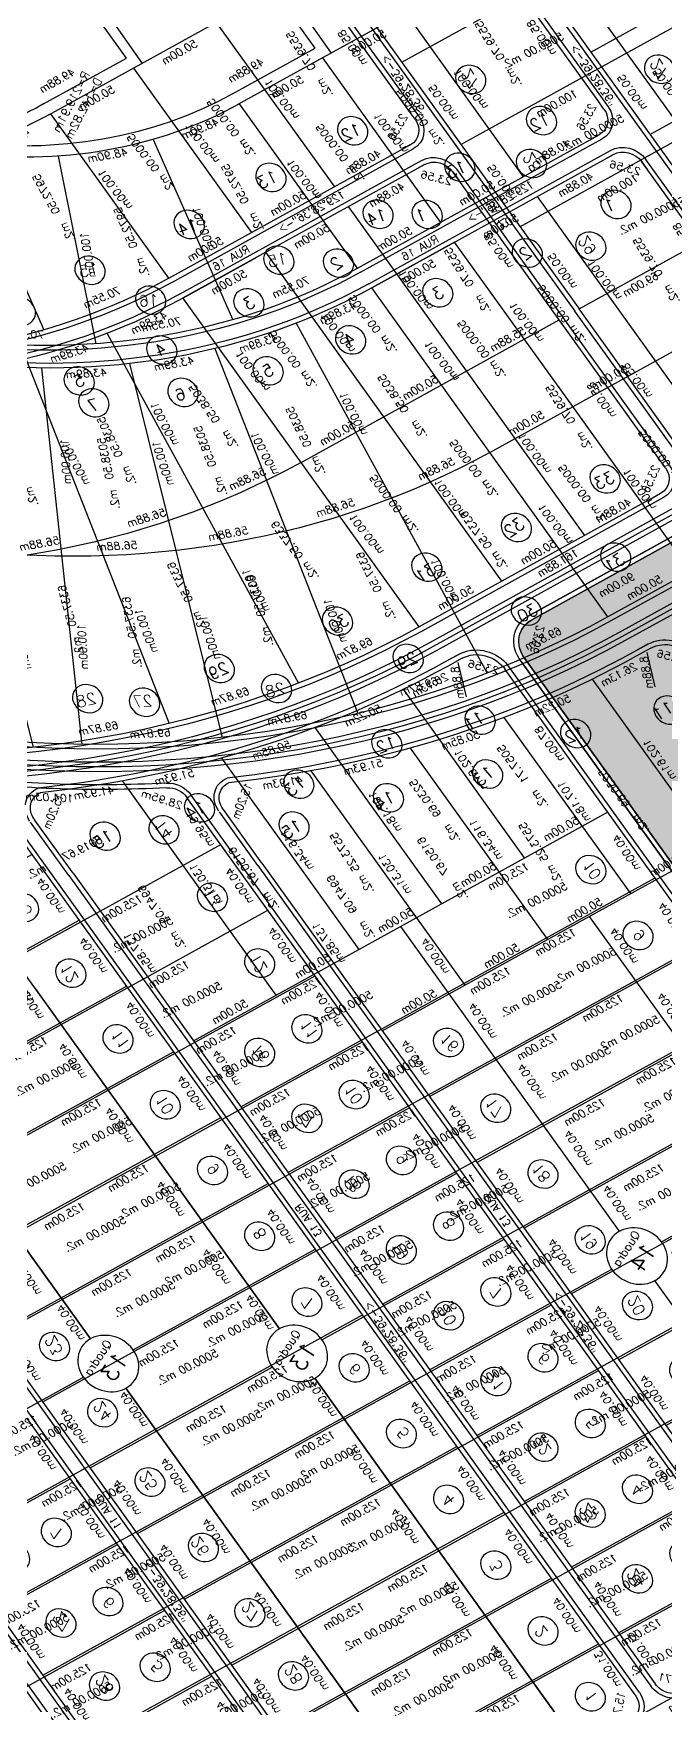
# Model space of a CAD drawing. Extents: x -23785941 to 8798891, y -8418521 to 21897894.
# Drawn here: x 3097321 to 3180774, y 4355042 to 4575804 of the extents above; entities that cross this region are included whole.
import ezdxf
from ezdxf.enums import TextEntityAlignment as Align

# ---------------------------------------------------------------- set-up
doc = ezdxf.new("R2010")
doc.units = 0
doc.header["$MEASUREMENT"] = 0
doc.header["$PDMODE"] = 34
doc.header["$PDSIZE"] = 1
doc.layers.get('0').update_dxf_attribs({"linetype": 'CONTINUOUS'})
for name, color, linetype in [('CALCADA', 3, 'CONTINUOUS'), ('REG60_100', 2, 'CONTINUOUS'), ('RUA', 1, 'CONTINUOUS'), ('VEGE', 102, 'CONTINUOUS')]:
    doc.layers.add(name, color=color, linetype=linetype)
doc.styles.add('1_5MM', font='romans.shx', dxfattribs={"height": 6})
doc.styles.add('1MM', font='romans.shx', dxfattribs={"height": 4})
doc.styles.add('2MM', font='romans.shx', dxfattribs={"height": 8})

# ---------------------------------------------------------------- blocks, each defined once
blk = doc.blocks.new('A$C3D774E76')
at = {"layer": 'VEGE'}
h = blk.add_hatch(dxfattribs=at)
h.set_pattern_fill('GRASS', color=256, scale=5, angle=69.49536, style=0)
h.set_pattern_definition([(159.495356, (-17588.3454, 15679.0388), (-4.5499744, -2.07309746), [0.9375, -6.1335678]), (114.495356, (-17588.3454, 15679.039), (-4.5499744, -2.0730975), [0.9375, -4.0625]), (204.495356, (-17588.3454, 15679.039), (2.0730975, -4.5499744), [0.9375, -4.0625])])
h.paths.add_polyline_path([(-22745.3, -2796.22, 0.414409), (-22765.79, -2790.74), (-22765.79, -2790.74), (-22848.05, -2838.27, 0.414214), (-22851.7, -2851.93), (-22849.2, -2856.26), (-22849.2, -2856.26), (-22626.83, -3241.13), (-22535.37, -3159.56)])
for p, q in [((-23032.07, -2343.17), (-22937.63, -2501.98)), ((-22936.12, -2494.18), (-23024.85, -2340.61)), ((-22818.19, -2408.9), (-22736.45, -2466.5)), ((-22052.45, -2947.96), (-22348.12, -2436.24)), ((-22850.45, -2445.52), (-22783, -2519.34)), ((-22710.83, -2448.79), (-22537.96, -2549.45)), ((-23024.8, -2552.34), (-22888.63, -2473.67)), ((-22892.83, -2469.16), (-22936.12, -2494.18)), ((-22839.8, -2560.94), (-22889.83, -2474.36)), ((-22303.76, -2762.86), (-22473.4, -2469.26)), ((-22735.32, -2485.18), (-22576.94, -2607.39)), ((-22933.12, -2499.37), (-22883.09, -2585.96)), ((-22764.31, -2518.1), (-22623.13, -2659.76)), ((-22976.41, -2524.39), (-22926.39, -2610.97)), ((-22288.08, -2540.14), (-22396.32, -2602.67)), ((-22982.27, -2625.94), (-23024.8, -2552.34)), ((-22797.32, -2546.98), (-22675.65, -2705.76)), ((-22839.8, -2560.94), (-22966.11, -2633.92)), ((-23029.19, -2568.74), (-22929.13, -2741.91)), ((-22416.33, -2568.04), (-22524.56, -2630.57)), ((-22833.8, -2571.33), (-22960.11, -2644.32)), ((-22877.09, -2596.35), (-22833.79, -2571.34)), ((-22833.79, -2571.34), (-22871.89, -2593.35)), ((-22783.77, -2657.92), (-22833.8, -2571.33)), ((-22268.07, -2574.77), (-22376.3, -2637.31)), ((-22407.32, -2583.62), (-22303.76, -2762.86)), ((-22827.06, -2682.93), (-22877.09, -2596.35)), ((-22396.32, -2602.67), (-22504.55, -2665.21)), ((-22042.06, -2941.96), (-22239.76, -2599.79)), ((-22268.92, -3073.03), (-22538.88, -2605.79)), ((-22248.06, -2609.41), (-22356.29, -2671.94)), ((-23004.17, -2612.03), (-23177.34, -2712.08)), ((-23115.77, -2618.76), (-23015.72, -2791.94)), ((-22979.77, -2630.27), (-22982.27, -2625.94)), ((-22870.35, -2707.95), (-22920.38, -2621.36)), ((-22542.43, -2623.63), (-22542.2, -2624.02)), ((-22525.95, -2652.16), (-22542.2, -2624.02)), ((-22966.11, -2633.92), (-22961.78, -2631.42)), ((-22960.11, -2644.32), (-22955.78, -2641.81)), ((-22376.3, -2637.31), (-22484.54, -2699.84)), ((-22228.05, -2644.04), (-22336.28, -2706.58)), ((-22069.4, -2644.77), (-22177.64, -2707.31)), ((-22979.16, -2655.32), (-23152.33, -2755.38)), ((-22918.74, -2735.9), (-22963.76, -2657.98)), ((-22963.76, -2657.98), (-22961.26, -2662.31)), ((-22783.77, -2657.92), (-22918.74, -2735.9)), ((-22733.74, -2744.51), (-22783.77, -2657.92)), ((-22518.21, -2765.5), (-22583.4, -2652.67)), ((-22525.95, -2652.16), (-22279.31, -3079.03)), ((-22356.29, -2671.94), (-22464.53, -2734.48)), ((-22777.03, -2769.52), (-22827.06, -2682.93)), ((-22208.04, -2678.68), (-22316.27, -2741.21)), ((-22561.5, -2790.51), (-22619.7, -2689.78)), ((-22062.38, -2686.91), (-22157.62, -2741.94)), ((-22954.14, -2698.61), (-23127.32, -2798.67)), ((-22336.28, -2706.58), (-22444.51, -2769.11)), ((-22820.33, -2794.53), (-22870.35, -2707.95)), ((-22188.03, -2713.31), (-22283.27, -2768.34)), ((-22029.38, -2714.04), (-22137.61, -2776.58)), ((-22604.8, -2815.52), (-22658.41, -2722.72)), ((-22873.71, -2813.83), (-22918.74, -2735.9)), ((-22929.13, -2741.91), (-23102.3, -2841.96)), ((-22884.1, -2819.84), (-22929.13, -2741.91)), ((-22474.92, -2740.48), (-22583.15, -2803.02)), ((-22316.27, -2741.21), (-22424.5, -2803.75)), ((-22648.09, -2840.54), (-22699.42, -2751.7)), ((-22168.02, -2747.95), (-22276.25, -2810.48)), ((-22009.37, -2748.68), (-22117.6, -2811.21)), ((-22729.39, -2769.71), (-22721.73, -2765.29)), ((-22729.39, -2769.71), (-22729.39, -2769.71)), ((-22711.64, -2780.12), (-22726.3, -2769.05)), ((-22454.9, -2775.12), (-22563.14, -2837.65)), ((-22309.25, -2783.35), (-22404.49, -2838.38)), ((-22148, -2782.58), (-22256.24, -2845.12)), ((-22848.05, -2838.27), (-22765.79, -2790.74)), ((-22848.05, -2838.27), (-22765.79, -2790.74)), ((-22734.79, -2790.42), (-22495.77, -3204.1)), ((-22155.68, -3019.15), (-22288.75, -2788.83)), ((-22288.75, -2788.83), (-22155.68, -3019.15)), ((-22745.32, -2796.19), (-22745.3, -2796.23)), ((-22506.16, -3210.11), (-22745.3, -2796.23)), ((-22506.16, -3210.11), (-22745.3, -2796.23)), ((-22583.15, -2803.02), (-22691.38, -2865.55)), ((-22583.15, -2803.02), (-22490.6, -2963.2)), ((-22873.71, -2813.83), (-22876.22, -2809.5)), ((-22434.89, -2809.75), (-22543.13, -2872.29)), ((-22276.25, -2810.48), (-22384.48, -2873.02)), ((-22860.05, -2817.49), (-22855.72, -2814.99)), ((-22127.99, -2817.21), (-22236.23, -2879.75)), ((-22563.14, -2837.65), (-22671.37, -2900.19)), ((-22414.88, -2844.38), (-22523.12, -2906.92)), ((-22256.24, -2845.12), (-22364.47, -2907.65)), ((-22107.98, -2851.85), (-22216.21, -2914.38)), ((-22543.13, -2872.29), (-22651.36, -2934.82)), ((-22394.87, -2879.02), (-22503.1, -2941.55)), ((-22236.23, -2879.75), (-22344.46, -2942.29)), ((-22087.97, -2886.48), (-22196.2, -2949.02)), ((-22523.12, -2906.92), (-22631.35, -2969.46)), ((-22374.86, -2913.65), (-22470.1, -2968.69)), ((-22216.21, -2914.38), (-22324.45, -2976.92)), ((-22503.1, -2941.55), (-22611.34, -3004.09)), ((-22354.85, -2948.29), (-22463.08, -3010.82)), ((-22196.2, -2949.02), (-22304.44, -3011.55)), ((-22496.08, -2983.69), (-22591.33, -3038.72)), ((-22496.08, -2983.69), (-22591.33, -3038.72)), ((-22334.84, -2982.92), (-22443.07, -3045.46)), ((-22176.19, -2983.65), (-22284.42, -3046.19)), ((-22475.59, -2989.18), (-22382.54, -3150.23)), ((-22314.83, -3017.56), (-22423.06, -3080.09)), ((-22294.81, -3052.19), (-22403.05, -3114.73))]:
    blk.add_line(p, q)
at = {"color": 0}
blk.add_line((-22860.05, -2817.49), (-22733.74, -2744.51), dxfattribs=at)
at = {"color": 100}
for p, q in [((-22861.79, -2829.47), (-22728.99, -2752.74)), ((-22860.54, -2831.63), (-22727.74, -2754.9)), ((-22859.29, -2833.8), (-22726.48, -2757.07)), ((-22730.77, -2767.63), (-22722.98, -2763.13)), ((-22847.14, -2834.86), (-22766.75, -2788.41))]:
    blk.add_line(p, q, dxfattribs=at)
at = {"color": 3}
for p, q in [((-22767.03, -2788.57), (-22849.3, -2836.1)), ((-22765.78, -2790.74), (-22848.05, -2838.27)), ((-22765.79, -2790.74), (-22765.79, -2790.74)), ((-22764.87, -2787.33), (-22764.87, -2787.33)), ((-22504, -3208.86), (-22743.14, -2794.97)), ((-22745.32, -2796.19), (-22745.3, -2796.23)), ((-22745.32, -2796.19), (-22506.16, -3210.11)), ((-22506.16, -3210.11), (-22745.3, -2796.22))]:
    blk.add_line(p, q, dxfattribs=at)
for centre in [(-22733.05, -2427.29), (-22771.65, -2480.14), (-22707.2, -2478.76), (-22734.94, -2514.32), (-22823.68, -2525.72), (-22767.07, -2545.68), (-22871.2, -2557.67), (-22574.38, -2566.71), (-22803.11, -2573.88), (-22914.87, -2581.96), (-22848.2, -2600.4), (-22958.34, -2606.32), (-22517.25, -2603.25), (-22614.6, -2619.71), (-22890.28, -2629.61), (-22496.74, -2638.75), (-23013.3, -2645.06), (-22936.47, -2656.5), (-22552.11, -2657.62), (-22662.74, -2668.9), (-22476.73, -2673.39), (-22238, -2671.31), (-22987.8, -2689.48), (-22589.88, -2691.42), (-22217.99, -2706.38), (-22715.82, -2708.58), (-22456.71, -2708.02), (-22147.95, -2713.26), (-22626.65, -2728.28), (-22962.7, -2733.03), (-22764.76, -2734.57), (-22436.7, -2742.66), (-22196.26, -2741.87), (-22127.46, -2750.5), (-22668.7, -2756.7), (-22806.84, -2763.78), (-22486.06, -2771.17), (-22416.69, -2777.29), (-22177.97, -2779.07), (-22107.45, -2785.14), (-22853.03, -2790.67), (-22703.84, -2791.09), (-22466.05, -2805.81), (-22396.68, -2811.92), (-22157.96, -2813.28), (-22446.03, -2840.44), (-22376.67, -2846.56), (-22138.37, -2845.77), (-22659.23, -2871.23), (-22426.02, -2875.08), (-22356.66, -2881.19), (-22639.22, -2905.86), (-22406.01, -2909.71), (-22336.65, -2915.83), (-22386, -2944.34), (-22316.63, -2950.46), (-22365.99, -2978.98), (-22296.62, -2985.1), (-22345.98, -3013.61), (-22276.61, -3019.73), (-22325.97, -3048.25), (-22256.6, -3054.37)]:
    blk.add_circle(centre, 7.5)
at = {"color": 5}
for centre in [(-22296.26, -2775.85), (-22482.91, -2976.51)]:
    blk.add_circle(centre, 15, dxfattribs=at)
for centre, radius, start, end in [((-23002.85, -2278.75), 219.92, 300.01865, 337.22869), ((-23002.85, -2278.75), 225.92, 300.01865, 337.22869), ((-23002.85, -2278.75), 325.92, 300.01865, 337.22869), ((-23002.85, -2278.75), 337.92, 300.01865, 337.22869), ((-23002.85, -2278.75), 437.92, 300.01865, 337.22869), ((-23002.85, -2278.75), 561.92, 325.73005, 337.22869), ((-23002.85, -2278.75), 561.92, 300.01865, 322.56029), ((-22971.11, -2625.27), 10, 210.01869, 300.01869), ((-22955.11, -2652.97), 10, 120.01869, 210.01869), ((-22721.77, -2782.9), 15.23, 120.00852, 210.01869), ((-22260.26, -3068.03), 10, 210.01869, 300.01869), ((-22287.96, -3084.04), 10, 300.01869, 30.01869)]:
    blk.add_arc(centre, radius, start, end)
at = {"color": 0}
for centre, radius, start, end in [((-23002.85, -2278.75), 537.92, 300.01865, 337.22869), ((-22530.22, -2600.79), 10, 145.73005, 210.01869), ((-22551.09, -2628.64), 10, 30.01869, 124.06753), ((-22865.06, -2808.83), 10, 210.01869, 300.01869)]:
    blk.add_arc(centre, radius, start, end, dxfattribs=at)
at = {"color": 100}
for radius in [547.42, 549.92, 552.42]:
    blk.add_arc((-23002.85, -2278.75), radius, 300.01865, 337.22869, dxfattribs=at)
at = {"color": 3}
for radius, start in [(17.49, 28.20999), (14.99, 30.01869)]:
    blk.add_arc((-22758.28, -2803.72), radius, start, 120.01869, dxfattribs=at)
for p in [(-22833.79, -2571.34), (-22833.79, -2571.34), (-22833.79, -2571.34), (-22533.53, -2587.97), (-22534.54, -2613.31), (-22982.27, -2625.94), (-22556.69, -2620.35), (-22542.2, -2624.02), (-22961.78, -2631.42), (-22955.78, -2641.81), (-22961.26, -2662.31), (-22733.74, -2744.51), (-22727.74, -2754.9), (-22729.42, -2769.73), (-22721.73, -2765.29), (-22765.79, -2790.74), (-22734.91, -2790.22), (-22745.3, -2796.23), (-22876.22, -2809.5), (-22855.72, -2814.99), (-22268.92, -3073.03), (-22279.31, -3079.03)]:
    blk.add_point(p)
at = {"layer": 'CALCADA'}
for p, q in [((-22050.29, -2946.71), (-22345.95, -2434.98)), ((-23026.96, -2553.59), (-22981.94, -2631.52)), ((-23027.02, -2567.48), (-22926.96, -2740.66)), ((-22838.55, -2563.11), (-22964.86, -2636.09)), ((-22835.05, -2569.17), (-22961.36, -2642.15)), ((-22044.22, -2943.21), (-22241.92, -2601.04)), ((-22271.08, -3074.28), (-22541.04, -2607.04)), ((-22523.78, -2650.91), (-22540.04, -2622.77)), ((-22523.78, -2650.91), (-22277.14, -3077.78)), ((-22920.9, -2737.16), (-22965.93, -2659.23)), ((-22875.88, -2815.08), (-22920.9, -2737.16)), ((-22881.94, -2818.58), (-22926.96, -2740.66)), ((-22858.8, -2819.65), (-22732.49, -2746.67)), ((-22730.64, -2767.55), (-22722.98, -2763.13)), ((-22738.27, -2789.4), (-22497.94, -3205.35)), ((-22742.86, -2795.44), (-22504, -3208.86))]:
    blk.add_line(p, q, dxfattribs=at)
for centre, radius, start, end in [((-23002.85, -2278.75), 328.42, 300.01865, 337.22869), ((-23002.85, -2278.75), 335.42, 300.01865, 337.22869), ((-23002.85, -2278.75), 540.42, 300.01865, 337.22869), ((-23002.85, -2278.75), 559.42, 325.73005, 337.22869), ((-22530.22, -2600.79), 12.5, 145.73005, 210.01869), ((-23002.85, -2278.75), 559.42, 300.01865, 322.59955), ((-22551.09, -2628.64), 12.5, 30.01869, 126.03645), ((-22971.11, -2625.27), 12.5, 210.01869, 300.01869), ((-22955.11, -2652.97), 12.5, 120.01869, 210.01869), ((-22721.77, -2782.9), 17.73, 120.00852, 201.48666), ((-22865.06, -2808.83), 12.5, 210.01869, 300.01869), ((-22260.26, -3068.03), 12.5, 210.01869, 300.01869), ((-22287.96, -3084.04), 12.5, 300.01869, 30.01869)]:
    blk.add_arc(centre, radius, start, end, dxfattribs=at)
at = {"layer": 'REG60_100', "color": 3}
blk.add_lwpolyline([(-22745.3, -2796.22, 0.414409), (-22765.79, -2790.74), (-22765.79, -2790.74), (-22848.05, -2838.27, 0.414214), (-22851.7, -2851.93), (-22849.2, -2856.26), (-22849.2, -2856.26), (-22610.07, -3270.14, 0.414214), (-22596.4, -3273.8), (-22509.82, -3223.77, 0.414214), (-22506.16, -3210.11)], format="xyb", close=True, dxfattribs=at)
at = {"color": 1, "style": '1MM'}
for s, rotation, p in [('129%%d28\'36"->', 30.01869, (-22908.83, -2606.85)), ('<-39%%d28\'36"', 300.45853, (-22993.38, -2618.39)), ('<-39%%d28\'36" ', 300.39386, (-22146.3, -2774.34)), ('161.88m', 30.01869, (-22800.4, -2789.3)), ('<-39%%d28\'36" ', 300.39386, (-22381.68, -2888.69))]:
    blk.add_text(s, height=4, rotation=rotation, dxfattribs=at).set_placement(p, align=Align.MIDDLE)
at = {"style": '1MM'}
for s, rotation, p in [('69.87m', 33.7398, (-22706.93, -2721.79)), ('50.00m', 30.01869, (-22498.56, -2749.52)), ('50.00m', 30.01869, (-22541.85, -2774.54)), ('50.00m', 30.01869, (-22628.44, -2824.57)), ('50.00m', 30.01869, (-22671.73, -2849.58))]:
    blk.add_text(s, height=4, rotation=rotation, dxfattribs=at).set_placement(p, align=Align.MIDDLE)
at = {"color": 5, "style": '1MM'}
for s, rotation, p in [('23.56', 347.13794, (-22757.58, -2797.51)), ('90.00m', 30.01841, (-22804.51, -2819.05))]:
    blk.add_text(s, height=4, rotation=rotation, dxfattribs=at).set_placement(p, align=Align.MIDDLE)
at = {"char_height": 6, "attachment_point": 1, "style": '1_5MM'}
for s, insert, width, rotation in [('16', (-22776.4, -2482.1), 4.972, 55.44749), ('7', (-22709.98, -2478.68), 0.71, 42.90812), ('6', (-22737.57, -2513.52), 0.71, 42.90844), ('15', (-22829.47, -2526.92), 4.972, 45.669), ('5', (-22771.36, -2544.51), 0.71, 30.80889), ('14', (-22875.84, -2558.83), 5.683, 38.77111), ('27', (-22579.89, -2568.07), 7.814, 54.73812), ('4', (-22807.32, -2572.67), 2.841, 37.46536), ('13', (-22919.37, -2581.48), 3.552, 32.59977), ('12', (-22963.62, -2606.47), 7.103, 32.59796), ('3', (-22852.35, -2599.45), 4.972, 28.65305), ('28', (-22619.58, -2621.05), 6.393, 44.69946), ('2', (-22893.57, -2626.99), 2.131, 20.38261), ('1', (-22938.75, -2653.38), 1.421, 35.93221), ('29', (-22667.8, -2669.7), 9.945, 34.33531), ('30', (-22721.72, -2709.89), 0.71, 30.80878), ('7', (-22146.73, -2710.25), 3.942, 306.6149), ('25', (-22195.84, -2735.51), 16, 297.64477), ('6', (-22124.87, -2748.09), 3.942, 288.92293), ('9', (-22415.81, -2774.19), 7.631, 297.06745), ('26', (-22177.25, -2771.98), 25, 299.42132), ('5', (-22106.18, -2782.7), 8.212, 292.44243), ('8', (-22396.48, -2808.03), 4.927, 301.55036), ('27', (-22158.51, -2807.92), 25, 299.49206), ('28', (-22138.68, -2840.08), 25, 300.39434), ('7', (-22375.45, -2843.54), 3.942, 306.6149), ('19', (-22424.99, -2869.14), 16, 299.53544), ('6', (-22354.07, -2878.78), 3.942, 288.92293), ('9', (-22637.51, -2903.38), 7.631, 290.46633), ('5', (-22335.38, -2913.39), 8.212, 292.44243), ('4', (-22314.62, -2947.08), 5.226, 298.54984), ('3', (-22295.67, -2981.73), 7.465, 312.12015), ('2', (-22273.99, -3015.78), 11.198, 297.64789), ('1', (-22255.37, -3051.33), 5.972, 298.72561)]:
    blk.add_mtext(s, dxfattribs=dict(at, insert=insert, width=width, rotation=rotation))
for s, insert, rotation in [('14', (-22516.74, -2597.51), 298.60796), ('13', (-22496.41, -2633.1), 299.20816), ('27', (-23013.48, -2639.14), 303.49408), ('15', (-22556.72, -2657.14), 26.44301), ('23', (-22238.43, -2665.21), 304.52911), ('12', (-22476.37, -2667.24), 305.30517), ('28', (-22988.31, -2683.97), 301.3647), ('14', (-22594.35, -2690.67), 31.17856), ('11', (-22456.52, -2703.63), 298.51353), ('24', (-22218.4, -2700.54), 300.42822), ('29', (-22961.79, -2725.97), 300.31499), ('13', (-22631.47, -2726.25), 19.27395), ('31', (-22768.37, -2735.23), 26.44296), ('10', (-22436.31, -2736.94), 301.64702), ('12', (-22674.33, -2757.59), 36.99934), ('32', (-22812.92, -2762.55), 24.46826), ('16', (-22484.68, -2766.42), 287.56902), ('33', (-22858.64, -2791.32), 33.0849), ('11', (-22708.66, -2788.64), 26.01605), ('17', (-22465.6, -2799.72), 298.92112), ('18', (-22445.19, -2834.06), 294.52261), ('10', (-22658.87, -2866.41), 298.92108), ('20', (-22406.17, -2903.8), 307.76033), ('21', (-22384.97, -2938.79), 295.80295), ('22', (-22365.93, -2972.8), 298.92102), ('23', (-22345.23, -3007.28), 300.86235), ('24', (-22325.46, -3042.07), 301.23178)]:
    blk.add_mtext(s, dxfattribs=dict(at, insert=insert, rotation=rotation))
at = {"color": 1, "char_height": 4, "attachment_point": 1, "rotation": 5.03393, "style": '1MM'}
for insert in [(-22307.52, -2769.1), (-22494.94, -2969.23)]:
    blk.add_mtext('Quadra', dxfattribs=dict(at, insert=insert))
at = {"color": 1, "char_height": 8, "width": 20.682, "attachment_point": 1, "rotation": 5.03393, "style": '2MM'}
for s, insert in [('13', (-22304.65, -2775.88)), ('14', (-22492.07, -2976.02))]:
    blk.add_mtext(s, dxfattribs=dict(at, insert=insert))
at = {"layer": 'REG60_100', "style": '1MM'}
for s, rotation, p in [('48.90m', 48.62286, (-22831.32, -2429.85)), ('70.56m', 61.02008, (-22722.89, -2433.76)), ('100.00m', 325.93115, (-22777.5, -2443.53)), ('48.90m', 36.21508, (-22867.78, -2463.17)), ('43.89m', 56.06647, (-22719.76, -2469.22)), ('100.00m', 332.50906, (-22671.31, -2479.88)), ('100.00m', 315.99059, (-22819.59, -2486.85)), ('50.00m', 30.01869, (-22909.48, -2490.33)), ('70.55m', 48.62286, (-22762.72, -2490.27)), ('43.89m', 48.62425, (-22746.81, -2504.28)), ('50.00m', 30.01869, (-22952.77, -2515.34)), ('100.00m', 297.53972, (-22869.22, -2518.55)), ('100.00m', 318.32984, (-22695.15, -2521.59)), ('56.88m', 56.06647, (-22643.6, -2520.46)), ('100.00m', 332.50906, (-22585.44, -2528.18)), ('43.89m', 41.18202, (-22778.18, -2535.55)), ('100.00m', 297.53972, (-22913.96, -2545.22)), ('70.55m', 36.22313, (-22813.76, -2536.91)), ('104.03m', 61.99091, (-22504.02, -2547.55)), ('100.00m', 308.85933, (-22725.79, -2562.61)), ('100.00m', 297.53972, (-22955.56, -2569.34)), ('43.89m', 33.7398, (-22813.34, -2562.48)), ('56.88m', 48.62425, (-22677.93, -2564.95)), ('50.00m', 30.01869, (-22863.45, -2569.99)), ('69.87m', 56.03202, (-22560.78, -2576.17)), ('85.00m', 300.01869, (-22998.51, -2587.98)), ('100.00m', 318.32984, (-22622.27, -2579.98)), ('40.00m', 302.77776, (-22399.47, -2584.43)), ('50.00m', 30.01869, (-22853.44, -2587.31)), ('100.00m', 308.85933, (-22767.64, -2591.45)), ('28.95m', 78.94154, (-22531.62, -2595.64)), ('50.00m', 30.01869, (-22906.74, -2595)), ('56.88m', 41.18202, (-22717.74, -2604.63)), ('125.00m', 30.01869, (-22468.45, -2602.77)), ('50.00m', 30.01869, (-22896.74, -2612.32)), ('100.00m', 297.53972, (-22815.82, -2617.31)), ('19.95m', 302.22304, (-22526.65, -2618.47)), ('40.00m', 302.77776, (-22381.31, -2615.8)), ('40.88m', 30.01869, (-22946.08, -2617.73)), ('23.56', 1.04322, (-22971.54, -2624.5)), ('100.00m', 315.9916, (-22662.32, -2629.59)), ('69.87m', 48.65869, (-22603.04, -2630.93)), ('50.00m', 300.01869, (-22995, -2638.66)), ('40.88m', 30.01869, (-22936.08, -2635.05)), ('100.00m', 297.53972, (-22856.23, -2644.7)), ('56.88m', 33.7398, (-22762.35, -2638.81)), ('15.20m', 355.51722, (-22551.05, -2629.93)), ('125.00m', 30.01869, (-22448.43, -2637.41)), ('41.93m', 50.4225, (-22570.54, -2643.34)), ('40.00m', 302.77776, (-22509.05, -2647.78)), ('40.00m', 302.77776, (-22361.8, -2649.9)), ('125.00m', 30.01869, (-22304.12, -2646.63)), ('23.56', 75.01869, (-22956.66, -2652.38)), ('100.00m', 297.53972, (-22896.72, -2668.42)), ('100.00m', 308.85933, (-22709.92, -2667.14)), ('40.00m', 302.77776, (-22222.48, -2663.3)), ('50.00m', 30.01869, (-22807.41, -2666.96)), ('51.93m', 45.63667, (-22598.69, -2674.02)), ('125.00m', 30.01869, (-22428.42, -2672.04)), ('50.00m', 300.01869, (-22971.08, -2681.34)), ('69.87m', 41.14758, (-22652.02, -2679.74)), ('40.00m', 302.77776, (-22490.89, -2679.14)), ('100.00m', 30.01869, (-23023.73, -2686.97)), ('40.00m', 302.77776, (-22338.99, -2687.97)), ('125.00m', 30.01869, (-22284.11, -2681.26)), ('40.00m', 302.77776, (-22183.15, -2689.67)), ('85.00m', 300.15731, (-22936.82, -2695.03)), ('50.00m', 30.01869, (-22850.71, -2691.98)), ('137.85m', 300.01861, (-22503.9, -2698.32)), ('40.00m', 302.77776, (-22203.79, -2697.4)), ('100.00m', 297.53972, (-22765.32, -2701.65)), ('50.85m', 40.39667, (-22636.47, -2709.3)), ('130.31m', 300.01861, (-22554.27, -2711.08)), ('40.00m', 302.77776, (-22471.39, -2713.25)), ('125.00m', 30.01869, (-22411.97, -2708.64)), ('55.88m', 30.01869, (-22896.55, -2718.46)), ('40.00m', 302.77776, (-22317.58, -2722.47)), ('125.00m', 30.01869, (-22261.72, -2717.01)), ('125.00m', 30.01869, (-22099.72, -2715.86)), ('50.00m', 300.01869, (-23059.85, -2730.27)), ('50.00m', 300.01869, (-22943.16, -2726.6)), ('100.00m', 299.41172, (-22803.8, -2729.76)), ('40.00m', 302.77776, (-22162.02, -2725.4)), ('100.00m', 30.01869, (-22997.95, -2731.47)), ('40.00m', 302.77776, (-22182.66, -2735.71)), ('50.22m', 35.24361, (-22676.61, -2740.48)), ('116.34m', 300.01861, (-22594.07, -2742.14)), ('125.00m', 30.01869, (-22391.96, -2743.27)), ('100.00m', 299.76222, (-22847.55, -2755.2)), ('50.00m', 30.01861, (-22498.56, -2749.52)), ('40.00m', 302.77776, (-22448.58, -2751.32)), ('40.00m', 302.77776, (-22306.44, -2750.96)), ('125.00m', 30.01869, (-22241.71, -2751.65)), ('125.00m', 30.01869, (-22081.54, -2751.63)), ('50.00m', 30.01869, (-22757.39, -2753.55)), ('40.00m', 302.77776, (-22469.86, -2760.61)), ('40.00m', 302.77776, (-22142.51, -2759.5)), ('69.00m', 30.01869, (-22957, -2762.63)), ('85.00m', 300.28037, (-22890.38, -2771.81)), ('26.13m', 31.34056, (-22708.58, -2761.96)), ('107.18m', 300.01861, (-22635.07, -2771.12)), ('40.00m', 302.77776, (-22163.15, -2769.81)), ('8.88m', 326.28753, (-22716.12, -2773.26)), ('50.00m', 30.01861, (-22541.85, -2774.54)), ('125.00m', 30.01869, (-22527.03, -2775.21)), ('85.00m', 297.72546, (-22908.85, -2782.56)), ('50.00m', 30.01869, (-22800.68, -2778.56)), ('23.56', 75.01869, (-22730.57, -2780.92)), ('40.00m', 302.77776, (-22427.17, -2785.82)), ('125.00m', 30.01869, (-22369.56, -2779.02)), ('125.00m', 30.01869, (-22221.7, -2784.83)), ('40.00m', 302.77776, (-22450.36, -2794.71)), ('40.00m', 302.77776, (-22120.57, -2794.41)), ('102.61m', 300.01861, (-22677.22, -2798.12)), ('50.00m', 30.01869, (-22585.15, -2799.55)), ('40.00m', 302.77776, (-22280.22, -2796.93)), ('40.88m', 30.01869, (-22840.02, -2801.3)), ('40.00m', 302.77776, (-22141.21, -2804.72)), ('23.56', 356.52509, (-22864.64, -2809.98)), ('125.00m', 30.01869, (-22507.02, -2809.85)), ('40.00m', 302.77776, (-22406.49, -2818.87)), ('125.00m', 30.01869, (-22349.55, -2813.66)), ('87.00m', 300.01861, (-22709.68, -2825.89)), ('40.00m', 302.77776, (-22577.5, -2824.45)), ('125.00m', 30.01869, (-22201.69, -2819.46)), ('50.00m', 30.01861, (-22628.44, -2824.57)), ('40.00m', 302.77776, (-22431.67, -2828.81)), ('40.00m', 302.77776, (-22258.25, -2828.98)), ('40.00m', 302.77776, (-22101.06, -2828.51)), ('125.00m', 30.01869, (-22635.27, -2837.75)), ('40.00m', 302.77776, (-22121.71, -2838.82)), ('125.00m', 30.01869, (-22487.01, -2844.48)), ('125.00m', 30.01869, (-22329.55, -2846.84)), ('50.00m', 30.01861, (-22671.73, -2849.58)), ('40.00m', 302.77776, (-22557.94, -2858.91)), ('40.00m', 302.77776, (-22387.19, -2854.68)), ('125.00m', 30.01869, (-22180.49, -2853.93)), ('40.00m', 302.77776, (-22410.54, -2867.11)), ('40.00m', 302.77776, (-22239.31, -2860.13)), ('125.00m', 30.01869, (-22615.26, -2872.38)), ('40.00m', 302.77776, (-22676.46, -2882.72)), ('125.00m', 30.01869, (-22470.22, -2884.01)), ('40.00m', 302.77776, (-22366.52, -2887.73)), ('125.00m', 30.01869, (-22309.54, -2881.47)), ('125.00m', 30.01869, (-22160.48, -2888.56)), ('40.00m', 302.77776, (-22540.74, -2893.27)), ('40.00m', 302.77776, (-22216.8, -2897.99)), ('40.00m', 302.77776, (-22389.53, -2901.33)), ('125.00m', 30.01869, (-22595.24, -2907.02)), ('40.00m', 302.77776, (-22655.05, -2917.23)), ('125.00m', 30.01869, (-22450.21, -2918.65)), ('40.00m', 302.77776, (-22349.34, -2922.42)), ('125.00m', 30.01869, (-22288.34, -2915.94)), ('40.00m', 302.77776, (-22520.26, -2927.77)), ('40.00m', 302.77776, (-22367.59, -2936.24)), ('40.00m', 302.77776, (-22198.11, -2932.09)), ('125.00m', 30.01869, (-22578.16, -2943.46)), ('125.00m', 30.01869, (-22428.73, -2952.37)), ('125.00m', 30.01869, (-22268.32, -2950.57)), ('40.00m', 302.77776, (-22503.41, -2956.4)), ('40.00m', 302.77776, (-22329.84, -2956.52)), ('40.00m', 302.77776, (-22348.09, -2970.35)), ('125.00m', 30.01869, (-22248.32, -2983.75)), ('125.00m', 30.01869, (-22408.72, -2987.01)), ('40.00m', 302.77776, (-22311.14, -2990.62)), ('40.00m', 302.77776, (-22329.39, -3004.45)), ('125.00m', 30.01869, (-22386.96, -3017.66)), ('40.00m', 302.77776, (-22290.01, -3026.35)), ('125.00m', 30.01869, (-22228.31, -3018.39)), ('40.00m', 302.77776, (-22308.26, -3040.17)), ('125.00m', 30.01869, (-22366.94, -3052.29)), ('31.00m', 304.18171, (-22274.38, -3055.79)), ('31.00m', 302.95393, (-22292.72, -3065.62)), ('15.71', 345.01869, (-22259.23, -3068.53)), ('15.71', 75.01869, (-22285.84, -3086.16))]:
    blk.add_text(s, height=4, rotation=rotation, dxfattribs=at).set_placement(p, align=Align.MIDDLE)
for s, rotation, p in [(' 5972.50  m2.', 313.62385, (-22798.41, -2460.24)), (' 5972.50  m2.', 307.27746, (-22848.31, -2497.18)), ('5038.50  m2.', 324.416, (-22678.65, -2503.11)), ('5000.00 m2.', 297.95063, (-22894.14, -2529.39)), ('5038.50  m2.', 315.5271, (-22710.96, -2543.29)), ('5000.00 m2.', 297.95063, (-22931.61, -2555.53)), ('6337.50  m2.', 326.64452, (-22607.09, -2548.32)), ('5539.70  m2.', 303.44018, (-22982.47, -2574.79)), ('5038.50  m2.', 310.16618, (-22744.98, -2578.99)), ('8919.67   m2.', 32.20035, (-22476.73, -2569.61)), ('6337.50  m2.', 321.25121, (-22650.48, -2597.65)), ('5038.50  m2.', 300.69485, (-22786.59, -2612.1)), ('5000.00 m2.', 32.20035, (-22458.79, -2619.71)), ('5000.00 m2.', 297.95063, (-22834.49, -2632.95)), ('5000.00 m2.', 32.20035, (-22312.18, -2628.82)), ('6337.50  m2.', 309.93059, (-22692.21, -2640.98)), ('5000.00 m2.', 297.95063, (-22871.96, -2659.09)), ('5000.00 m2.', 32.20035, (-22439.5, -2655)), ('5000.00 m2.', 32.20035, (-23041.24, -2667.53)), ('5000.00 m2.', 32.20035, (-22301.27, -2666.1)), (' 6337.50 m2.', 298.81236, (-22742.88, -2675.03)), ('5539.70  m2.', 303.44018, (-22917.28, -2689.9)), ('5000.00 m2.', 32.20035, (-22417.3, -2688.42)), ('5000.00 m2.', 297.95063, (-22789.94, -2707.93)), ('6947.09  m2.', 301.6268, (-22529.75, -2701.21)), ('5000.00 m2.', 32.20035, (-22281.98, -2701.39)), ('5000.00 m2.', 32.20035, (-23016.69, -2711.29)), ('6150.67  m2.', 299.20471, (-22571.93, -2731.51)), ('5000.00 m2.', 32.20035, (-22403.62, -2724.61)), ('5000.00 m2.', 297.95063, (-22827.41, -2734.06)), ('5000.00 m2.', 32.20035, (-22259.78, -2734.81)), ('5000.00 m2.', 32.20035, (-22093.3, -2730.19)), ('5000.00 m2.', 32.20035, (-22989.8, -2753.64)), ('5539.70  m2.', 303.44018, (-22876.35, -2763.36)), (' 5573.25 m2.', 303.17246, (-22605.16, -2768.76)), ('5000.00 m2.', 32.20035, (-22384.33, -2759.9)), ('5000.00 m2.', 32.20035, (-22241.47, -2766.78)), ('5000.00 m2.', 32.20035, (-22071.11, -2763.61)), ('5230.69  m2.', 299.11734, (-22650.95, -2793.42)), ('5000.00 m2.', 32.20035, (-22526.36, -2798.96)), ('5000.00 m2.', 32.20035, (-22362.13, -2793.32)), ('5000.00 m2.', 32.20035, (-22222.19, -2802.07)), ('5057.71  m2.', 299.11734, (-22689.95, -2823.09)), ('5000.00 m2.', 32.20035, (-22343.82, -2825.29)), ('5000.00 m2.', 32.20035, (-22507.07, -2834.25)), ('5000.00 m2.', 32.20035, (-22199.99, -2835.49)), ('5000.00 m2.', 32.20035, (-22628.71, -2857.48)), ('5000.00 m2.', 32.20035, (-22324.54, -2860.58)), ('5000.00 m2.', 32.20035, (-22484.88, -2867.68)), ('5000.00 m2.', 32.20035, (-22177.71, -2872.64)), ('5000.00 m2.', 32.20035, (-22609.42, -2892.77)), ('5000.00 m2.', 32.20035, (-22302.34, -2894)), ('5000.00 m2.', 32.20035, (-22466.57, -2899.65)), ('5000.00 m2.', 32.20035, (-22158.43, -2907.93)), ('5000.00 m2.', 32.20035, (-22587.23, -2926.19)), ('5000.00 m2.', 32.20035, (-22447.28, -2934.93)), ('5000.00 m2.', 32.20035, (-22280.06, -2931.15)), ('5000.00 m2.', 32.20035, (-22568.92, -2958.16)), ('5000.00 m2.', 32.20035, (-22260.78, -2966.44)), ('5000.00 m2.', 32.20035, (-22425.08, -2968.36)), ('5000.00 m2.', 32.20035, (-22402.8, -3005.5)), ('5000.00 m2.', 32.20035, (-22238.58, -2999.86)), ('5000.00 m2.', 32.20035, (-22383.52, -3040.79))]:
    blk.add_text(s, height=4, rotation=rotation, dxfattribs=at).set_placement(p, align=Align.BOTTOM_CENTER)
at = {"layer": 'RUA', "style": '1MM'}
blk.add_text('49.88m  ', height=4, rotation=30.02361, dxfattribs=at).set_placement((-22905.53, -2468.32), align=Align.MIDDLE)
at = {"layer": 'RUA', "insert": (-22866.28, -2400.35), "char_height": 4, "width": 83.057, "attachment_point": 1, "style": '1MM'}
blk.add_mtext('R=219.91m\\PD=142.82m', dxfattribs=at)
at = {"layer": 'RUA', "char_height": 4, "width": 808.839, "attachment_point": 1, "style": '1_5MM'}
for s, insert, rotation in [('RUA 16', (-22876.02, -2586.61), 29.86061), ('RUA 15', (-22958.35, -2676.41), 302.43608), ('RUA 11', (-22173.7, -2722.06), 300.62671), ('RUA 13', (-22419.66, -2820.18), 299.81585)]:
    blk.add_mtext(s, dxfattribs=dict(at, insert=insert, rotation=rotation))

msp = doc.modelspace()

# ---------------------------------------------------------------- block references
at = {"linetype": 'Continuous', "xscale": 240.4782668173248, "yscale": -275.6364145158877, "zscale": 240.4782668173248, "rotation": 242.429606072689}
for p in [(-27732, 2762), (-52668, 1427)]:
    msp.add_blockref('A$C3D774E76', p, dxfattribs=at)

doc.saveas('drawing.dxf')
